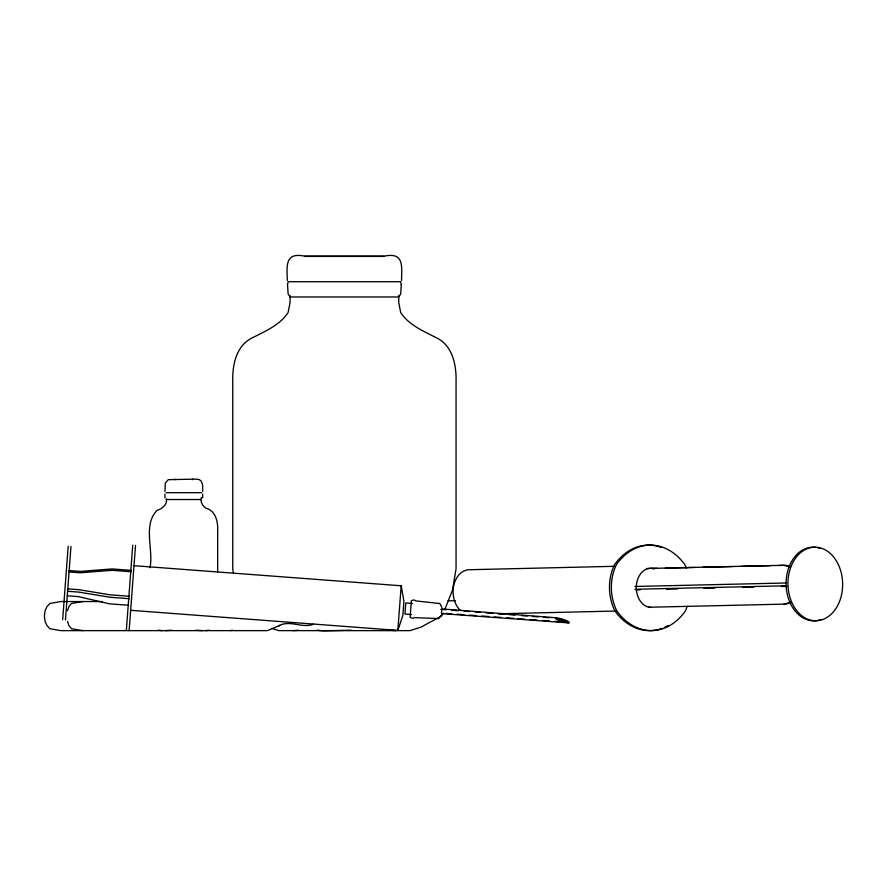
<?xml version="1.0" encoding="UTF-8"?>
<svg xmlns="http://www.w3.org/2000/svg" width="887" height="887" viewBox="0 0 887 887"><rect width="100%" height="100%" fill="white"/><g stroke="black" fill="none" stroke-linecap="round" stroke-linejoin="round"><path stroke-width="1.33" d="M401.512 280.569C401.833 265.49 404.04 252.108 384.16 256.132M62.667 619.669L68.188 546.27M65.461 619.88L70.971 546.481M126.331 630.435L132.751 545.139M129.125 630.635L135.534 545.35M130.655 610.311L397.831 630.402L401.19 585.775L134.004 565.684M441.914 607.407L439.841 603.548L415.848 600.909L414.085 599.9L411.368 600.577L410.116 617.285L412.699 618.361L414.584 617.629L438.71 618.605L441.327 615.234M67.512 610.722L68.831 606.797L71.37 603.504L82.713 601.552M397.831 630.402L402.842 615.5L403.918 601.253L401.19 585.775M444.93 609.28L452.525 589.944L456.051 568.855L456.051 381.576C456.517 364.646 452.437 344.577 435.162 337.182C422.622 330.707 408.652 324.797 400.669 312.523L398.74 302.5L398.74 295.604M687.248 606.309L685.341 611.021A63.986 47.543 88.7 0 1 616.875 611.021C609.724 596.851 609.48 578.967 616.387 564.653A63.986 47.543 88.7 0 1 684.853 564.653L686.361 568.19M443.411 613.15L441.316 616.132L420.904 627.187L409.916 630.635L278.884 630.635L271.566 628.34M313.399 624.248C301.946 628.661 290.071 619.603 278.828 625.767L279.671 625.446L267.464 630.635L60.826 630.635L49.761 628.683L46.834 625.313L45.071 621.465L44.35 616.099L45.071 610.722L46.834 606.885L49.761 603.504L60.826 601.552L102.016 601.552M784.041 604.08L790.605 602.184M791.37 602.561L786.115 604.08L648.53 607.262M230.565 630.635L232.449 630.147M205.596 630.635L209.321 630.213M293.153 630.635L298.387 630.247M165.137 630.635L171.801 630.236M614.292 566.316L469.5 569.72A22.375 16.631 88.7 0 0 453.756 585.597A22.375 16.631 88.7 0 0 460.697 610.699M646.734 568.512L783.631 565.296L790.239 566.893M651.579 568.445L657.112 568.323M665.405 568.123L694.443 567.447M702.748 567.248L731.786 566.56M741.465 566.338L770.504 565.651M778.797 565.462L785.716 565.296L789.674 566.25M634.937 586.473L786.381 582.981M634.97 589.267L786.414 585.775M636.134 589.922L640.281 589.822M666.558 589.212L677.624 588.946M703.89 588.325L714.955 588.07M742.607 587.416L753.673 587.161M781.325 586.518L786.858 586.385M498.926 613.782L616.132 611.032M351.064 630.213L323.433 630.868L317.224 630.247M567.248 622.253C563.966 617.563 544.995 616.809 567.248 622.253L563.112 621.953M568.855 622.885C571.372 621.255 558.167 617.995 555.783 617.74L441.804 608.914L441.449 613.593L568.855 622.885C566.516 622.685 553.078 619.281 555.783 617.74M448.035 600.809L455.541 600.754M304.651 256.132C284.771 252.108 286.967 265.49 287.288 280.569M305.106 256.132L383.705 256.132M305.106 256.421L383.705 256.421M166.069 492.673L201.56 492.673M166.346 499.525L201.282 499.525M195.816 630.236L202.491 630.635M411.59 614.536L404.949 614.092L405.78 602.96L412.422 603.515M446.017 613.405L451.527 613.815M457.038 614.214L463.923 614.713M469.434 615.112L476.319 615.622M481.829 616.021L488.726 616.52M494.236 616.931L501.122 617.43M506.632 617.829L513.518 618.339M517.653 618.638L524.539 619.137M530.049 619.536L536.945 620.046M542.456 620.445L549.341 620.944M554.852 621.343L560.362 621.754M131.365 570.374L112.084 568.933L80.318 571.394L69.164 570.563M131.265 571.771L111.973 570.319L80.218 572.791L69.064 571.96M67.789 588.846L78.943 589.689L110.132 594.833L129.424 596.286M67.612 591.263L78.766 592.106L109.955 597.25L129.236 598.703M67.268 595.787L78.422 596.629L109.456 603.825L128.748 605.278M440.75 609.347L446.239 609.779M451.727 610.201L458.59 610.733M464.078 611.154L469.578 611.575M475.066 612.008L480.554 612.429M486.043 612.85L492.906 613.383M498.394 613.815L503.883 614.236M509.371 614.658L514.87 615.09M521.722 615.622L527.222 616.044M532.71 616.465L538.198 616.897M543.687 617.319L549.175 617.74M390.424 630.247L395.657 630.635M158.307 630.213L162.022 630.635M82.713 630.635L71.37 628.683L68.831 625.402L67.512 621.465M233.414 572.802L232.749 568.855L232.749 381.576C232.283 364.646 236.363 344.577 253.649 337.182C266.178 330.707 280.148 324.797 288.131 312.523L290.071 302.5L290.071 295.604M217.659 571.882L217.659 530.581C218.113 521.733 215.718 510.79 205.906 508.184C202.247 505.845 200.274 501.854 201.282 497.518M202.679 491.409L202.679 485.256L201.238 481.098L199.409 479.69L196.027 479.113L168.208 479.69L165.337 483.093L164.949 491.409M202.679 494.07L202.679 497.851M192.645 479.113L192.645 479.69M174.983 479.113L174.983 479.69M166.346 498.76C167.643 504.636 161.922 508.85 156.999 510.435C142.563 525.182 153.784 549.818 149.97 567.758M164.949 494.07L164.949 497.851M651.069 607.418A19.581 14.547 88.7 0 1 636.411 585.287A19.581 14.547 88.7 0 1 654.429 568.933M662.012 628.362A63.986 47.543 88.7 0 1 615.001 611.065C607.85 596.896 607.606 579.011 614.514 564.697A63.986 47.543 88.7 0 1 661.159 547.401M667.989 625.546A63.986 47.543 88.7 0 1 664.43 627.364M820.885 619.569A36.799 27.342 88.7 0 1 786.215 587.227A36.799 27.342 88.7 0 1 815.419 547.368M817.803 547.789A36.799 27.342 88.7 0 1 820.131 548.476M401.268 284.572L400.702 293.896L398.74 296.979L290.071 296.979L288.109 293.896L287.532 284.572L288.142 281.722L400.658 281.722L401.268 284.572M791.426 565.573A36.799 27.342 88.7 0 0 815.685 620.778A36.799 27.342 88.7 0 0 838.792 565.573A36.799 27.342 88.7 0 0 791.426 565.573"/></g></svg>
